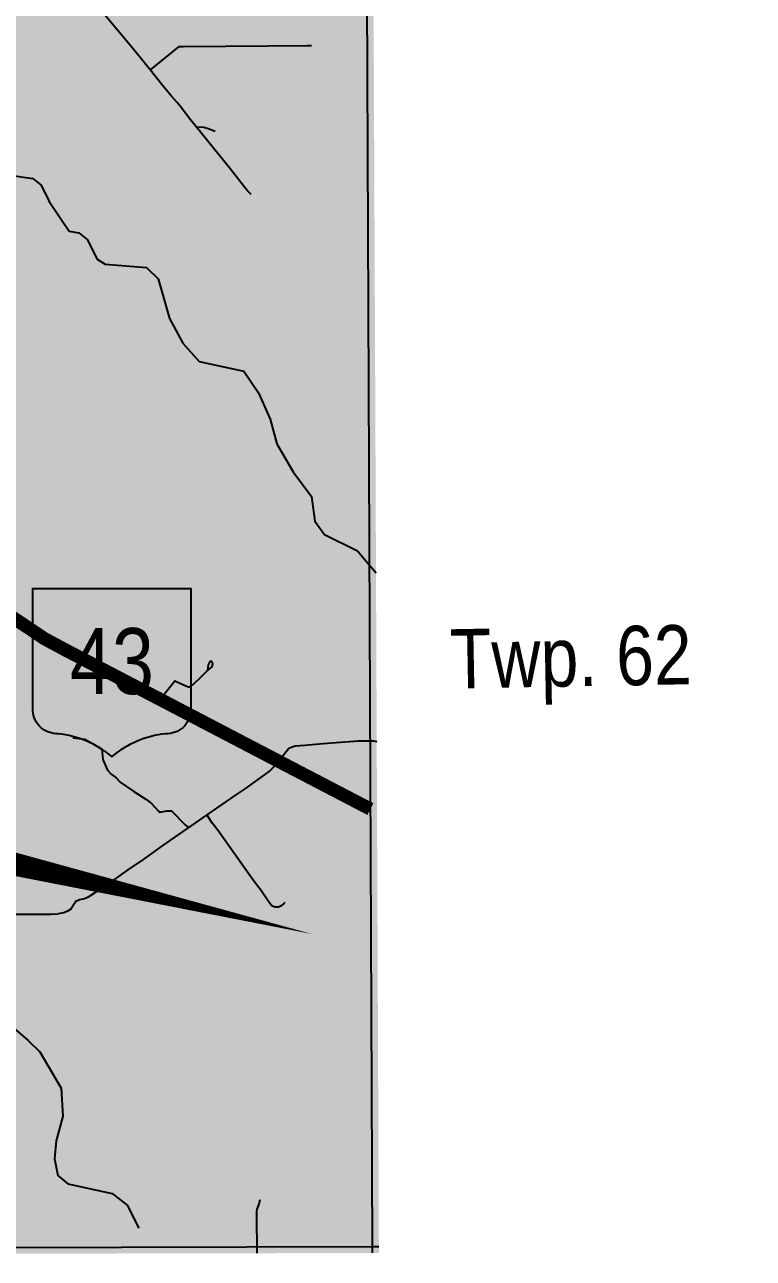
# Model space of a CAD drawing. Extents: x 508119 to 516015, y 6054829 to 6062261.
# Drawn here: x 515037.1 to 515147.6, y 6055331.1 to 6055518.2 of the extents above; entities that cross this region are included whole.
import ezdxf
from ezdxf.enums import TextEntityAlignment as Align

# ---------------------------------------------------------------- set-up
doc = ezdxf.new("R2010")
doc.units = 0
doc.header["$LTSCALE"] = 5
doc.layers.add('2', color=7, linetype='Continuous', true_color=0x6e6e6e)
doc.layers.add('ROUTE-MAP-BACKGROUND-H', color=7, linetype='Continuous', true_color=0xf0ebff)
for name, color, linetype in [('24', 161, 'Continuous'), ('35', 37, 'Continuous'), ('36', 37, 'Continuous'), ('37', 37, 'Continuous'), ('AUX-LABELS', 1, 'Continuous'), ('L-MON', 1, 'Continuous'), ('ROUTE-MAP-HWY', 2, 'Continuous')]:
    doc.layers.add(name, color=color, linetype=linetype)
doc.styles.add('80', font='ARIALN.TTF', dxfattribs={"height": 10})
doc.styles.add('80V', font='ARIALN.TTF', dxfattribs={"oblique": 20.00000000000001, "height": 2})

# ---------------------------------------------------------------- blocks, each defined once
blk = doc.blocks.new('hwy_primary')
h = blk.add_hatch(color=255)
edge = h.paths.add_edge_path()
edge.add_line((-12.55651075217338, -6.465665019121843), (-12.55651075217338, 12.06093235083426))
edge.add_line((-12.55651075217338, 12.06093235083426), (11.38723733709685, 12.06093235083426))
edge.add_line((11.3872373370973, 12.06093235083426), (11.3872373370973, -6.465665021572022))
edge.add_arc((7.745863239457321, -6.323210403470512), 3.644159524111412, 267.0356154126261, 357.75966761743825, ccw=False)
edge.add_arc((9.389805930542025, -25.65009731670352), 15.79425859854451, 96.66228240425568, 129.1626000068807)
edge.add_arc((-10.5590793456181, -25.65009731670352), 15.79425859854473, 50.83739999311933, 83.33771759574431)
edge.add_arc((-8.915136654535672, -6.323210403470512), 3.644159524110878, 182.2403323825618, 272.9643845873739, ccw=False)
at = {"color": 3}
blk.add_lwpolyline([(-12.55651075217338, -6.465665019121843), (-12.55651075217338, 12.06093235083426), (11.3872373370973, 12.06093235083426), (11.3872373370973, -6.465665021572022, -0.4179197440755494), (7.557404830548421, -9.96249358361456, 0.1427676877764801), (-0.5846367075391754, -13.40391020653124, 0.14276768777648), (-8.726678245624498, -9.96249358361456, -0.4179197440755494), (-12.55651075217338, -6.465665021572022)], format="xyb", dxfattribs=at)
at = {"color": 3, "style": '80V', "flags": 8}
blk.add_attdef('HWY', text='', height=10, dxfattribs=at).set_placement((-0.5846367075391754, 1.049219383609852), align=Align.MIDDLE_CENTER)
blk = doc.blocks.new('*U438')
h = blk.add_hatch(color=255)
edge = h.paths.add_edge_path()
edge.add_line((-31.49999999999998, -20), (31.49999999999998, -20))
edge.add_arc((31.49999999999999, -13.99999999999999), 6.000000000000007, 269.9999999999999, 359.9999999999999)
edge.add_line((37.49999999999999, -14), (37.49999999999999, 12.5))
edge.add_arc((31.49999999999999, 12.49999999999999), 6.000000000000007, 6.785183320455494e-14, 90.00000000000007)
edge.add_line((31.49999999999998, 18.5), (-31.49999999999998, 18.5))
edge.add_arc((-31.49999999999999, 12.49999999999999), 6.000000000000007, 89.99999999999993, 179.9999999999999)
edge.add_line((-37.49999999999999, 12.5), (-37.49999999999999, -14))
edge.add_arc((-31.49999999999999, -13.99999999999999), 6.000000000000007, 180, 270.0000000000001)
at = {"color": 1, "flags": 128}
for points in [[(-17.67742596800606, 63.33380313553365, 0, 7.5, 0), (-3.4e-15, 0, 0, 0, 0)], [(96.73149216374085, -22.71726872901906, 0, 7.499999999999999, 0), (-3.4e-15, -3.944304526105059e-31, 0, 0, 0)]]:
    blk.add_lwpolyline(points, format="xyseb", dxfattribs=at)
blk.add_lwpolyline([(-31.49999999999998, -20, 3, 3, 0), (31.49999999999998, -20, 3, 3, 0.4142135623730951), (37.49999999999999, -14, 3, 3, 0), (37.49999999999999, 12.5, 3, 0, 0.4142135623730951), (31.49999999999998, 18.5, 0, 0, 0), (-31.49999999999998, 18.5, 0, 0, 0.4142135623730951), (-37.49999999999999, 12.5, 0, 0, 0), (-37.49999999999999, -14, 0, 3, 0.4142135623730951)], format="xyseb", close=True, dxfattribs=at)
at = {"color": 1, "style": '80'}
blk.add_attdef('ENTER_TEXT_001', (-26.84515688949523, -4.918144611186903), '', height=10, dxfattribs=at)

msp = doc.modelspace()

# ---------------------------------------------------------------- hatches: boundary and pattern name
at = {"layer": 'ROUTE-MAP-BACKGROUND-H'}
h = msp.add_hatch(color=256, dxfattribs=at)
h.dxf.hatch_style = 1
h.paths.add_polyline_path([(515090.8445028537, 6055331.942461034), (514698.9536804525, 6055331.127714894), (514698.9447848998, 6055525.367660475), (514666.3379741741, 6055525.403682296), (514666.4002614656, 6055720.611468552), (514667.214131947, 6055915.276834256), (514667.1358610324, 6056303.079250046), (515056.5879799925, 6056303.406001358), (515059.1232833111, 6055915.379313259), (515059.9013813596, 6055721.280082138), (515060.6748419768, 6055528.086790288), (515090.0108523933, 6055528.179061891)])

# ---------------------------------------------------------------- linework, layer by layer
at = {"layer": '2'}
for p, q in [((515089.0156186922, 6055527.176442597), (515089.8407726928, 6055332.939860431)), ((514894.8908188028, 6055332.325437635), (515089.8407726928, 6055332.939860431)), ((515089.8407726928, 6055332.939860431), (515090.8402431924, 6055332.945161364)), ((515089.8407726928, 6055332.939860431), (515089.8437123704, 6055331.940380367))]:
    msp.add_line(p, q, dxfattribs=at)
at = {"layer": '24'}
for points in [[(515034.8755493898, 6055495.348134483), (515038.3732436487, 6055494.8491321), (515039.6226985971, 6055493.849907981), (515040.8726732769, 6055491.351417866), (515043.8721647405, 6055486.854379538), (515045.3712508128, 6055486.604868334), (515046.6207257507, 6055485.605684184), (515048.1207913175, 6055482.607591996), (515049.3701862966, 6055481.858298833), (515055.6161017395, 6055481.360116026), (515057.3655585547, 6055479.611498778), (515059.1166545225, 6055473.615254437), (515061.1167619344, 6055469.867869101), (515063.6161515829, 6055467.120107664), (515070.3622887796, 6055465.622880632), (515072.6121072739, 6055462.375417198), (515074.3625835617, 6055458.378280789), (515075.3634668395, 6055454.630835471), (515077.8636160965, 6055450.384147893), (515080.613416467, 6055446.637282256), (515081.1146576931, 6055442.889756992), (515082.6145633421, 6055440.891468626), (515087.6124630945, 6055438.394657661), (515089.4226085771, 6055436.224198184)], [(515089.4226085771, 6055436.224198184), (515090.4065059302, 6055435.044458386)], [(515032.4275532089, 6055368.671213521), (515037.6762234967, 6055364.175854323), (515039.4259001976, 6055362.427576913), (515042.6763021243, 6055356.932273942), (515042.9280521539, 6055352.685166581), (515041.9303472355, 6055348.937301475), (515041.6817355855, 6055346.188940374), (515042.1825570274, 6055343.690630157), (515043.6821828219, 6055342.441894835), (515050.428679832, 6055340.945187534), (515052.6780985326, 6055339.197050037), (515054.4285948095, 6055335.699835549)]]:
    msp.add_lwpolyline(points, dxfattribs=at)
at = {"layer": '35'}
msp.add_line((515076.0287233892, 6055407.000785249), (515076.313636299, 6055407.349745109), dxfattribs=at)
for points in [[(515076.313636299, 6055407.349745109), (515076.6002283411, 6055407.700763874), (515076.9979430136, 6055408.241244857), (515077.1917029827, 6055408.496193221), (515077.6811902769, 6055408.700147939), (515078.1298986237, 6055408.812310022), (515079.6330026209, 6055408.942083025)], [(515079.6330026209, 6055408.942083025), (515082.3823632183, 6055409.179440483), (515087.705615003, 6055409.597544645), (515090.0307146325, 6055409.597544645), (515090.5150476834, 6055409.494343731)], [(515075.3417380572, 6055406.125697044), (515074.5304169143, 6055405.23497689), (515074.3628034482, 6055405.10624334)], [(515076.0287233892, 6055407.000785249), (515075.6395842884, 6055406.452708206), (515075.3417380572, 6055406.125697044)], [(515074.3628034482, 6055405.10624334), (515073.3927442573, 6055404.361227964), (515070.5126111732, 6055402.300471864), (515069.1483554919, 6055401.395439114), (515064.7692562737, 6055398.353389609)], [(515064.7692562737, 6055398.353389609), (515057.9772427626, 6055393.661072096), (515055.0957303899, 6055391.608631702), (515052.6295036206, 6055389.920643166), (515050.9938480547, 6055388.757943418)], [(515069.2115028917, 6055392.082607019), (515066.3527787551, 6055396.085180623), (515065.6134004712, 6055397.034910295), (515064.7692562737, 6055398.353389609)], [(515071.9506687524, 6055388.280270022), (515071.198157249, 6055389.30114298), (515069.2115028917, 6055392.082607019)], [(515050.9938480547, 6055388.757943418), (515048.8575309626, 6055387.239427375), (515046.7890388565, 6055385.897460189), (515046.2387229652, 6055385.615525755), (515045.4616641352, 6055385.481934709), (515044.905411309, 6055385.241738727), (515044.4072884739, 6055384.448788088), (515044.3903971946, 6055384.426939367)], [(515076.5884744092, 6055385.059133001), (515076.415943481, 6055384.909630186), (515076.0353599638, 6055384.579780474), (515075.6079206361, 6055384.361053382), (515075.0882089459, 6055384.363751989), (515074.6333637673, 6055384.577681544), (515074.2247547176, 6055385.073065795), (515072.9347407093, 6055386.945299223), (515071.9506687524, 6055388.280270022)], [(515042.2189582353, 6055383.338061518), (515042.1901331168, 6055383.332684294), (515041.1054930799, 6055383.281710611), (515038.1098396352, 6055383.232815864), (515032.2937023113, 6055383.253465192), (515026.5971632425, 6055383.223180841), (515026.437265793, 6055383.22234126), (515026.2773483529, 6055383.22146173), (515025.0560988431, 6055383.214985059), (515024.8963013401, 6055383.214105513), (515024.7362239834, 6055383.213066063), (515021.1563321613, 6055383.189718104), (515019.0736273918, 6055383.250586694), (515018.0517349606, 6055383.403647661), (515017.2431324142, 6055383.594868938), (515016.4281131818, 6055383.668530921), (515011.0806139162, 6055383.715086873), (515010.7448272714, 6055383.751248203)], [(515044.3903971946, 6055384.426939367), (515044.1284924062, 6055384.088054323), (515043.6441024814, 6055383.758824307), (515043.1014826177, 6055383.502276739), (515042.2189582353, 6055383.338061518)], [(515072.7792409883, 6055339.999915544), (515072.6872484801, 6055339.521522525), (515072.5400644672, 6055339.079950507), (515072.3560594626, 6055338.583166966), (515072.3008679564, 6055338.251977949), (515072.2824774509, 6055337.791995422), (515072.3151803641, 6055331.903938319)]]:
    msp.add_lwpolyline(points, dxfattribs=at)
at = {"layer": '36'}
for p, q in [((515063.1861535769, 6055502.621939276), (515062.979920048, 6055502.880845596)), ((515071.3509983423, 6055492.561413188), (515070.9405502426, 6055492.964684977)), ((515071.4583229334, 6055492.422444917), (515071.3509983423, 6055492.561413188))]:
    msp.add_line(p, q, dxfattribs=at)
for points in [[(515056.1469676722, 6055511.306695615), (515053.5397936684, 6055514.544344137), (515048.3874536485, 6055520.733628807), (515047.2709900413, 6055522.125710122), (515045.9558689931, 6055523.55687126), (515043.3667056919, 6055526.654831886)], [(515060.1968168705, 6055506.418639153), (515059.3701236651, 6055507.365530318), (515057.8913071277, 6055509.140493953), (515056.1469676722, 6055511.306695615)], [(515062.979920048, 6055502.880845596), (515062.2755237048, 6055503.765029122), (515060.7343593562, 6055505.802937033), (515060.1968168705, 6055506.418639153)], [(515070.4725118752, 6055493.556979195), (515068.3629009962, 6055496.251847927), (515063.1861535769, 6055502.621939276)], [(515070.9405502426, 6055492.964684977), (515070.9216999745, 6055492.983175431), (515070.4725118752, 6055493.556979195)], [(515057.6633648073, 6055415.882639847), (515059.9235179661, 6055418.706242118), (515061.5693082999, 6055417.93945798), (515062.103592467, 6055417.71087599), (515062.6926283676, 6055418.126581389), (515063.9092002916, 6055419.273089473), (515064.8532329202, 6055420.237651514)], [(515064.8532329202, 6055420.237651514), (515065.5612673858, 6055420.822549538), (515065.6802059818, 6055421.326349445), (515065.5407579741, 6055421.622936325), (515065.1918580991, 6055421.622916337), (515064.9558599372, 6055421.130390623), (515064.8532329202, 6055420.237651514)], [(515044.4660581333, 6055410.06476342), (515046.2451596431, 6055409.855471469), (515047.4486982957, 6055409.175222659), (515048.861508909, 6055408.337994896), (515049.0010568649, 6055406.768185344), (515049.6987366774, 6055405.146062782), (515050.2394375307, 6055404.553008969), (515051.0243523062, 6055403.977406116), (515051.6173861429, 6055403.2971773), (515053.6930145658, 6055401.901777711), (515055.489567066, 6055400.733161014), (515056.3791278157, 6055400.070343205), (515056.8675156775, 6055399.529642363), (515057.4256675216, 6055398.919157523), (515057.6872924541, 6055398.779609567), (515058.6989501694, 6055398.988921505), (515059.3966499706, 6055398.988941495), (515061.5420423766, 6055396.808647109), (515061.9985466987, 6055396.438038453)]]:
    msp.add_lwpolyline(points, dxfattribs=at)
at = {"layer": '37'}
for p, q in [((515060.442030275, 6055514.80540936), (515056.1469676722, 6055511.306695615)), ((515061.1899641427, 6055514.811706091), (515060.442030275, 6055514.80540936)), ((515074.0830478768, 6055514.920669854), (515061.1899641427, 6055514.811706091)), ((515080.0064298336, 6055514.970684019), (515074.0830478768, 6055514.920669854)), ((515080.6334661152, 6055514.975981285), (515080.0064298336, 6055514.970684019))]:
    msp.add_line(p, q, dxfattribs=at)
msp.add_lwpolyline([(515066.0162524923, 6055501.987846634), (515064.9537810104, 6055502.400853413), (515064.28478639, 6055502.564728812), (515063.1861535769, 6055502.621939276)], dxfattribs=at)
at = {"layer": 'ROUTE-MAP-HWY', "const_width": 2, "flags": 128}
msp.add_lwpolyline([(514685.5505523424, 6055807.045137689), (514721.214927126, 6055720.666572645), (514734.1427917279, 6055689.355503459), (514736.7292042176, 6055683.222671223), (514737.3724140809, 6055681.649138862), (514742.0070352997, 6055674.107869522), (514800.7029288515, 6055580.983346913), (514803.3162875106, 6055576.83999355), (514805.3105239427, 6055574.408841365), (514817.6304006033, 6055562.655513915), (514842.8275678217, 6055538.617131931), (514844.4942323829, 6055537.10216952), (514845.5859920217, 6055536.345777737), (514850.0778265283, 6055533.838144822), (514873.7700661713, 6055521.319610124), (514973.1389637628, 6055469.48263613), (514985.8575757662, 6055461.197348665), (514992.7212928716, 6055456.591912495), (515023.8471371179, 6055435.89783399), (515038.0109273655, 6055426.521826349), (515040.1358167362, 6055425.079246767), (515043.1187656984, 6055423.476749268), (515075.5202152232, 6055406.558053011), (515089.5591273611, 6055399.237577719)], dxfattribs=at)

# ---------------------------------------------------------------- block references
at = {"layer": 'AUX-LABELS'}
ref = msp.add_blockref('hwy_primary', (515050.9534131133, 6055420.631607738), dxfattribs=dict(at, xscale=0.9994869999999911, yscale=0.9994869999999911, zscale=0.9994869999999911))
ref.add_attrib('HWY', '43', dxfattribs={"layer": '0', "color": 240, "height": 9.994869999999914, "style": '80V', "flags": 8}).set_placement((515050.3690763245, 6055421.680288876), align=Align.MIDDLE_CENTER)
at = {"layer": 'L-MON'}
ref = msp.add_blockref('*U438', (514984.0263764085, 6055403.002821898), dxfattribs=at)
ref.add_attrib('ENTER_TEXT_001', '%%P79.1 km', (514959.9165537619, 6055406.397546773), dxfattribs={"layer": '0', "color": 1, "height": 10, "style": '80'})
ref.add_attrib('ENTER_TEXT_002', 'to Whitecourt', (514950.1996369815, 6055389.730880106), dxfattribs={"layer": '0', "color": 1, "height": 10, "style": '80'})

# ---------------------------------------------------------------- texts
at = {"insert": (515119.8559400499, 6055426.837753141), "char_height": 8.995356000000035, "width": 46.02449940424037, "attachment_point": 2, "rotation": 1.047666666666665, "style": '80', "bg_fill": 2}
msp.add_mtext('Twp. 62', dxfattribs=at)

doc.saveas('drawing.dxf')
